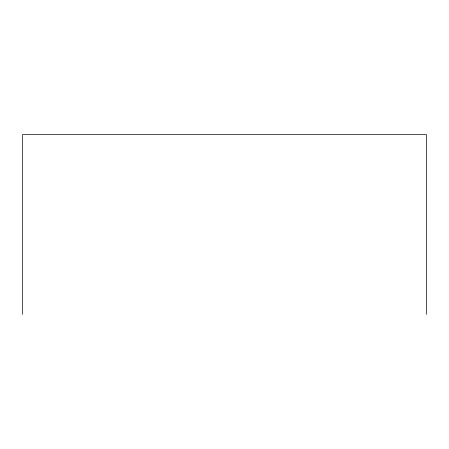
<?xml version="1.0" encoding="UTF-8"?>
<svg xmlns="http://www.w3.org/2000/svg" width="449" height="449" viewBox="0 0 449 449"><rect width="100%" height="100%" fill="white"/><g stroke="black" fill="none" stroke-linecap="round" stroke-linejoin="round"><path stroke-width="0.67" d="M426.55 314.345L426.55 134.655L22.45 134.655L22.45 314.345"/></g></svg>
